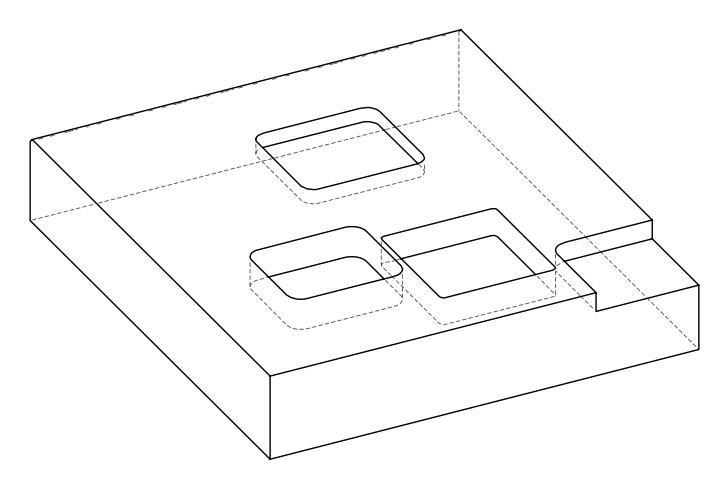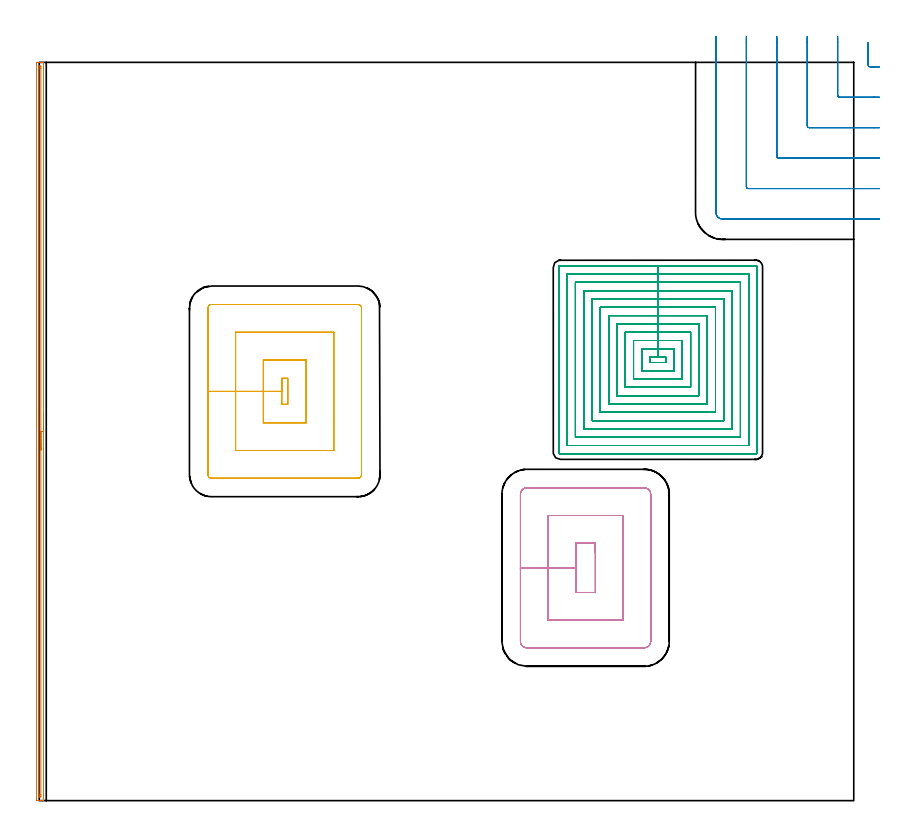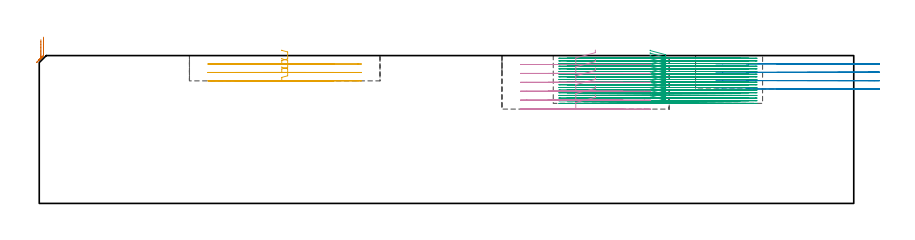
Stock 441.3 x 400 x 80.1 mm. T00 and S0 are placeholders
(PLAN: 5 operations, 3 tool changes, 123.6 min)
(1 AREA_MILL | FG_CHAMFER_SURFACE | UGT0205_001 | 6.55 min | 2888 mm3)
(2 MILL_CORNER_NOTCH_RECTANGULAR | CORNER_NOTCH_RECTANGULAR | UGT0201_105 | Follow Part, ap 5.5, ae 75% | 5.56 min | 147931 mm3)
(3 MILL_RECTANGULAR_POCKET | POCKET_RECTANGULAR_STRAIGHT | NXT0201_008 | Follow Part, ap 1.5, ae 75% | 98.41 min | 316593 mm3)
(4 MILL_RECTANGULAR_POCKET_1 | POCKET_RECTANGULAR_STRAIGHT_1 | UGT0201_136 | Follow Part, ap 5, ae 75% | 8.06 min | 275876 mm3)
(5 MILL_RECTANGULAR_POCKET_2 | POCKET_RECTANGULAR_STRAIGHT_2 | UGT0201_136 | Follow Part, ap 5, ae 75% | 5.02 min | 159667 mm3)
(TOOL UGT0205_001 | Chamfer Mill 20 x 3 x 45 deg. | D20 FL50 Z2)
(TOOL UGT0201_105 | End Mill 22 mm | D22 FL25 Z2)
(TOOL NXT0201_008 | ENDMILL 6mm [2P460-0600-NA 1630] | D6 FL26 Z6)
(TOOL UGT0201_136 | Carbide End Mill 20.0 | D20 FL30 Z4)
(OP 1 AREA_MILL)
G17 G21 G94 G90
T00 M6
G54
G17 G0 G90 X2.3 Y210. S1061 M3
G43 Z90.1 H0
G94 G1 Y209.962 Z89.228 F250.
Y209.848 Z88.364
Y209.659 Z87.512
Y209.397 Z86.68
Y209.063 Z85.874
Y208.66 Z85.1
Y208.192 Z84.364
Y207.66 Z83.672
Y207.071 Z83.029
Y206.428 Z82.44
Y205.736 Z81.908
Y205. Z81.44
Y204.226 Z81.037
Y203.42 Z80.703
Y202.588 Z80.441
Y201.737 Z80.252
Y200.872 Z80.138
Y200. Z80.1
Y0.181
X2.297 Y0.01 Z80.088
X2.253 Y0.007 Z80.045
X1.843 Y0. Z79.642
X1.564 Z79.364
X0.845 Z78.64
X-0.404 Z77.393
X-0.934 Y0.001 Z76.86
X-1.187 Y0.003 Z76.608
X-1.491 Y0.008 Z76.305
X-1.493 Y0.066 Z76.303
X-1.499 Y0.628 Z76.301
X-1.5 Y1.196 Z76.3
Y399.047
X-1.499 Y399.372 Z76.301
X-1.493 Y399.934 Z76.303
X-1.491 Y399.992 Z76.305
X-0.934 Y400. Z76.86
X0.485 Z78.282
X0.845 Z78.64
X1.564 Z79.364
X1.843 Z79.642
X2.253 Y399.993 Z80.045
X2.297 Y399.99 Z80.088
X2.3 Y399.819 Z80.1
Y200.
X0.886 Z78.686
Y3.269
X0.883 Y2.416 Z78.683
X0.881 Y2.379 Z78.681
X0.845 Y2.01 Z78.645
X0.364 Y2.005 Z78.164
X-0.045 Y2.01 Z77.755
X-0.081 Y2.416 Z77.719
X-0.083 Y2.455 Z77.717
X-0.086 Y3.31 Z77.714
Y396.731
X-0.083 Y397.584 Z77.717
X-0.081 Y397.621 Z77.719
X-0.045 Y397.99 Z77.755
X0.436 Y397.995 Z78.236
X0.845 Y397.99 Z78.645
X0.881 Y397.584 Z78.681
X0.883 Y397.545 Z78.683
X0.886 Y396.69 Z78.686
Y200.
Y199.128 Z78.724
Y198.264 Z78.838
Y197.412 Z79.026
Y196.58 Z79.289
Y195.774 Z79.623
Y195. Z80.025
Y194.264 Z80.494
Y193.572 Z81.025
Y192.929 Z81.615
Y192.34 Z82.258
Y191.808 Z82.95
Y191.34 Z83.686
Y190.937 Z84.46
Y190.603 Z85.266
Y190.341 Z86.098
Y190.152 Z86.949
Y190.038 Z87.814
Y190. Z88.686
G0 Z90.1
M5
M2
(OP 2 MILL_CORNER_NOTCH_RECTANGULAR)
G17 G21 G94 G90
T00 M6
G54
G17 G0 G90 X449.1 Y410.756 S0 M3
G43 Z90.1 H0
Z75.575
G94 G1 Y407.756 F250.
Y398.693 F500.
G3 X450.193 Y397.6 R1.1
G1 X452.3
X455.3 F250.
G0 Z90.1
X432.6 Y414.
Z75.575
G1 Y411.
Y382.194 F500.
G3 X433.694 Y381.1 R1.1
G1 X452.3
X455.3 F250.
G0 Z90.1
X416.1 Y414.
Z75.575
G1 Y411.
Y365.694 F500.
G3 X417.194 Y364.6 R1.1
G1 X452.3
X455.3 F250.
G0 Z90.1
X399.6 Y414.
Z75.575
G1 Y411.
Y349.195 F500.
G3 X400.695 Y348.1 R1.1
G1 X452.3
X455.3 F250.
G0 Z90.1
X383.1 Y414.
Z75.575
G1 Y411.
Y332.695 F500.
G3 X384.195 Y331.6 R1.1
G1 X452.3
X455.3 F250.
G0 Z90.1
X366.6 Y414.
Z75.575
G1 Y411.
Y318.8 F500.
G3 X370.3 Y315.1 R3.7
G1 X452.3
X455.3 F250.
G0 Z90.1
X449.1 Y410.756
Z71.05
G1 Y407.756
Y398.693 F500.
G3 X450.193 Y397.6 R1.1
G1 X452.3
X455.3 F250.
G0 Z90.1
X432.6 Y414.
Z71.05
G1 Y411.
Y382.194 F500.
G3 X433.694 Y381.1 R1.1
G1 X452.3
X455.3 F250.
G0 Z90.1
X416.1 Y414.
Z71.05
G1 Y411.
Y365.694 F500.
G3 X417.194 Y364.6 R1.1
G1 X452.3
X455.3 F250.
G0 Z90.1
X399.6 Y414.
Z71.05
G1 Y411.
Y349.194 F500.
G3 X400.694 Y348.1 R1.1
G1 X452.3
X455.3 F250.
G0 Z90.1
X383.1 Y414.
Z71.05
G1 Y411.
Y332.695 F500.
G3 X384.195 Y331.6 R1.1
G1 X452.3
X455.3 F250.
G0 Z90.1
X366.6 Y414.
Z71.05
G1 Y411.
Y318.8 F500.
G3 X370.3 Y315.1 R3.7
G1 X452.3
X455.3 F250.
G0 Z90.1
X449.1 Y410.756
Z66.525
G1 Y407.756
Y398.693 F500.
G3 X450.193 Y397.6 R1.1
G1 X452.3
X455.3 F250.
G0 Z90.1
X432.6 Y414.
Z66.525
G1 Y411.
Y382.194 F500.
G3 X433.694 Y381.1 R1.1
G1 X452.3
X455.3 F250.
G0 Z90.1
X416.1 Y414.
Z66.525
G1 Y411.
Y365.694 F500.
G3 X417.194 Y364.6 R1.1
G1 X452.3
X455.3 F250.
G0 Z90.1
X399.6 Y414.
Z66.525
G1 Y411.
Y349.194 F500.
G3 X400.694 Y348.1 R1.1
G1 X452.3
X455.3 F250.
G0 Z90.1
X383.1 Y414.
Z66.525
G1 Y411.
Y332.695 F500.
G3 X384.195 Y331.6 R1.1
G1 X452.3
X455.3 F250.
G0 Z90.1
X366.6 Y414.
Z66.525
G1 Y411.
Y318.8 F500.
G3 X370.3 Y315.1 R3.7
G1 X452.3
X455.3 F250.
G0 Z90.1
X449.1 Y410.756
Z62.
G1 Y407.756
Y398.693 F500.
G3 X450.193 Y397.6 R1.1
G1 X452.3
X455.3 F250.
G0 Z90.1
X432.6 Y414.
Z62.
G1 Y411.
Y382.194 F500.
G3 X433.694 Y381.1 R1.1
G1 X452.3
X455.3 F250.
G0 Z90.1
X416.1 Y414.
Z62.
G1 Y411.
Y365.694 F500.
G3 X417.194 Y364.6 R1.1
G1 X452.3
X455.3 F250.
G0 Z90.1
X399.6 Y414.
Z62.
G1 Y411.
Y349.194 F500.
G3 X400.694 Y348.1 R1.1
G1 X452.3
X455.3 F250.
G0 Z90.1
X383.1 Y414.
Z62.
G1 Y411.
Y332.695 F500.
G3 X384.195 Y331.6 R1.1
G1 X452.3
X455.3 F250.
G0 Z90.1
X366.6 Y414.
Z62.
G1 Y411.
Y318.8 F500.
G3 X370.3 Y315.1 R3.7
G1 X452.3
X455.3 F250.
G0 Z90.1
M5
M2
(OP 3 MILL_RECTANGULAR_POCKET)
G17 G21 G94 G90
T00 M6
G54
G17 G0 G90 X331. Y238.466 S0 M3
G43 Z90.1 H1
Z83.1
G94 G1 Y237.4 Z82.814 F250.
X339.4 Z80.563
Y240.3 Z79.786
X335.2 Z78.661
X331. F500.
Y237.4
X339.4
Y240.3
X335.2
Y244.8
X326.5
Y232.9
X343.9
Y244.8
X335.2
Y249.3
X322.
Y228.4
X348.4
Y249.3
X335.2
Y253.8
X317.5
Y223.9
X352.9
Y253.8
X335.2
Y258.3
X313.
Y219.4
X357.4
Y258.3
X335.2
Y262.8
X308.5
Y214.9
X361.9
Y262.8
X335.2
Y267.3
X304.
Y210.4
X366.4
Y267.3
X335.2
Y271.8
X299.5
Y205.9
X370.9
Y271.8
X335.2
Y276.3
X295.
Y201.4
X375.4
Y276.3
X335.2
Y280.8
X290.5
Y196.9
X379.9
Y280.8
X335.2
Y285.3
X286.
Y192.4
X384.4
Y285.3
X335.2
Y289.8
X282.1
G3 X281.5 Y289.2 R0.6
G1 Y188.5
G3 X282.1 Y187.9 R0.6
G1 X388.3
G3 X388.9 Y188.5 R0.6
G1 Y289.2
G3 X388.3 Y289.8 R0.6
G1 X335.2
X334.2
G0 X331. Y238.466 Z81.661
G1 Y237.4 Z81.375 F250.
X339.4 Z79.125
Y240.3 Z78.348
X335.2 Z77.222
X331. F500.
Y237.4
X339.4
Y240.3
X335.2
Y244.8
X326.5
Y232.9
X343.9
Y244.8
X335.2
Y249.3
X322.
Y228.4
X348.4
Y249.3
X335.2
Y253.8
X317.5
Y223.9
X352.9
Y253.8
X335.2
Y258.3
X313.
Y219.4
X357.4
Y258.3
X335.2
Y262.8
X308.5
Y214.9
X361.9
Y262.8
X335.2
Y267.3
X304.
Y210.4
X366.4
Y267.3
X335.2
Y271.8
X299.5
Y205.9
X370.9
Y271.8
X335.2
Y276.3
X295.
Y201.4
X375.4
Y276.3
X335.2
Y280.8
X290.5
Y196.9
X379.9
Y280.8
X335.2
Y285.3
X286.
Y192.4
X384.4
Y285.3
X335.2
Y289.8
X282.1
G3 X281.5 Y289.2 R0.6
G1 Y188.5
G3 X282.1 Y187.9 R0.6
G1 X388.3
G3 X388.9 Y188.5 R0.6
G1 Y289.2
G3 X388.3 Y289.8 R0.6
G1 X335.2
X334.2
G0 X331. Y238.466 Z80.222
G1 Y237.4 Z79.936 F250.
X339.4 Z77.686
Y240.3 Z76.909
X335.2 Z75.783
X331. F500.
Y237.4
X339.4
Y240.3
X335.2
Y244.8
X326.5
Y232.9
X343.9
Y244.8
X335.2
Y249.3
X322.
Y228.4
X348.4
Y249.3
X335.2
Y253.8
X317.5
Y223.9
X352.9
Y253.8
X335.2
Y258.3
X313.
Y219.4
X357.4
Y258.3
X335.2
Y262.8
X308.5
Y214.9
X361.9
Y262.8
X335.2
Y267.3
X304.
Y210.4
X366.4
Y267.3
X335.2
Y271.8
X299.5
Y205.9
X370.9
Y271.8
X335.2
Y276.3
X295.
Y201.4
X375.4
Y276.3
X335.2
Y280.8
X290.5
Y196.9
X379.9
Y280.8
X335.2
Y285.3
X286.
Y192.4
X384.4
Y285.3
X335.2
Y289.8
X282.1
G3 X281.5 Y289.2 R0.6
G1 Y188.5
G3 X282.1 Y187.9 R0.6
G1 X388.3
G3 X388.9 Y188.5 R0.6
G1 Y289.2
G3 X388.3 Y289.8 R0.6
G1 X335.2
X334.2
G0 X331. Y238.466 Z78.783
G1 Y237.4 Z78.498 F250.
X339.4 Z76.247
Y240.3 Z75.47
X335.2 Z74.344
X331. F500.
Y237.4
X339.4
Y240.3
X335.2
Y244.8
X326.5
Y232.9
X343.9
Y244.8
X335.2
Y249.3
X322.
Y228.4
X348.4
Y249.3
X335.2
Y253.8
X317.5
Y223.9
X352.9
Y253.8
X335.2
Y258.3
X313.
Y219.4
X357.4
Y258.3
X335.2
Y262.8
X308.5
Y214.9
X361.9
Y262.8
X335.2
Y267.3
X304.
Y210.4
X366.4
Y267.3
X335.2
Y271.8
X299.5
Y205.9
X370.9
Y271.8
X335.2
Y276.3
X295.
Y201.4
X375.4
Y276.3
X335.2
Y280.8
X290.5
Y196.9
X379.9
Y280.8
X335.2
Y285.3
X286.
Y192.4
X384.4
Y285.3
X335.2
Y289.8
X282.1
G3 X281.5 Y289.2 R0.6
G1 Y188.5
G3 X282.1 Y187.9 R0.6
G1 X388.3
G3 X388.9 Y188.5 R0.6
G1 Y289.2
G3 X388.3 Y289.8 R0.6
G1 X335.2
X334.2
G0 X331. Y238.466 Z77.344
G1 Y237.4 Z77.059 F250.
X339.4 Z74.808
Y240.3 Z74.031
X335.2 Z72.905
X331. F500.
Y237.4
X339.4
Y240.3
X335.2
Y244.8
X326.5
Y232.9
X343.9
Y244.8
X335.2
Y249.3
X322.
Y228.4
X348.4
Y249.3
X335.2
Y253.8
X317.5
Y223.9
X352.9
Y253.8
X335.2
Y258.3
X313.
Y219.4
X357.4
Y258.3
X335.2
Y262.8
X308.5
Y214.9
X361.9
Y262.8
X335.2
Y267.3
X304.
Y210.4
X366.4
Y267.3
X335.2
Y271.8
X299.5
Y205.9
X370.9
Y271.8
X335.2
Y276.3
X295.
Y201.4
X375.4
Y276.3
X335.2
Y280.8
X290.5
Y196.9
X379.9
Y280.8
X335.2
Y285.3
X286.
Y192.4
X384.4
Y285.3
X335.2
Y289.8
X282.1
G3 X281.5 Y289.2 R0.6
G1 Y188.5
G3 X282.1 Y187.9 R0.6
G1 X388.3
G3 X388.9 Y188.5 R0.6
G1 Y289.2
G3 X388.3 Y289.8 R0.6
G1 X335.2
X334.2
G0 X331. Y238.466 Z75.905
G1 Y237.4 Z75.62 F250.
X339.4 Z73.369
Y240.3 Z72.592
X335.2 Z71.467
X331. F500.
Y237.4
X339.4
Y240.3
X335.2
Y244.8
X326.5
Y232.9
X343.9
Y244.8
X335.2
Y249.3
X322.
Y228.4
X348.4
Y249.3
X335.2
Y253.8
X317.5
Y223.9
X352.9
Y253.8
X335.2
Y258.3
X313.
Y219.4
X357.4
Y258.3
X335.2
Y262.8
X308.5
Y214.9
X361.9
Y262.8
X335.2
Y267.3
X304.
Y210.4
X366.4
Y267.3
X335.2
Y271.8
X299.5
Y205.9
X370.9
Y271.8
X335.2
Y276.3
X295.
Y201.4
X375.4
Y276.3
X335.2
Y280.8
X290.5
Y196.9
X379.9
Y280.8
X335.2
Y285.3
X286.
Y192.4
X384.4
Y285.3
X335.2
Y289.8
X282.1
G3 X281.5 Y289.2 R0.6
G1 Y188.5
G3 X282.1 Y187.9 R0.6
G1 X388.3
G3 X388.9 Y188.5 R0.6
G1 Y289.2
G3 X388.3 Y289.8 R0.6
G1 X335.2
X334.2
G0 X331. Y238.466 Z74.467
G1 Y237.4 Z74.181 F250.
X339.4 Z71.93
Y240.3 Z71.153
X335.2 Z70.028
X331. F500.
Y237.4
X339.4
Y240.3
X335.2
Y244.8
X326.5
Y232.9
X343.9
Y244.8
X335.2
Y249.3
X322.
Y228.4
X348.4
Y249.3
X335.2
Y253.8
X317.5
Y223.9
X352.9
Y253.8
X335.2
Y258.3
X313.
Y219.4
X357.4
Y258.3
X335.2
Y262.8
X308.5
Y214.9
X361.9
Y262.8
X335.2
Y267.3
X304.
Y210.4
X366.4
Y267.3
X335.2
Y271.8
X299.5
Y205.9
X370.9
Y271.8
X335.2
Y276.3
X295.
Y201.4
X375.4
Y276.3
X335.2
Y280.8
X290.5
Y196.9
X379.9
Y280.8
X335.2
Y285.3
X286.
Y192.4
X384.4
Y285.3
X335.2
Y289.8
X282.1
G3 X281.5 Y289.2 R0.6
G1 Y188.5
G3 X282.1 Y187.9 R0.6
G1 X388.3
G3 X388.9 Y188.5 R0.6
G1 Y289.2
G3 X388.3 Y289.8 R0.6
G1 X335.2
X334.2
G0 X331. Y238.466 Z73.028
G1 Y237.4 Z72.742 F250.
X339.4 Z70.491
Y240.3 Z69.714
X335.2 Z68.589
X331. F500.
Y237.4
X339.4
Y240.3
X335.2
Y244.8
X326.5
Y232.9
X343.9
Y244.8
X335.2
Y249.3
X322.
Y228.4
X348.4
Y249.3
X335.2
Y253.8
X317.5
Y223.9
X352.9
Y253.8
X335.2
Y258.3
X313.
Y219.4
X357.4
Y258.3
X335.2
Y262.8
X308.5
Y214.9
X361.9
Y262.8
X335.2
Y267.3
X304.
Y210.4
X366.4
Y267.3
X335.2
Y271.8
X299.5
Y205.9
X370.9
Y271.8
X335.2
Y276.3
X295.
Y201.4
X375.4
Y276.3
X335.2
Y280.8
X290.5
Y196.9
X379.9
Y280.8
X335.2
Y285.3
X286.
Y192.4
X384.4
Y285.3
X335.2
Y289.8
X282.1
G3 X281.5 Y289.2 R0.6
G1 Y188.5
G3 X282.1 Y187.9 R0.6
G1 X388.3
G3 X388.9 Y188.5 R0.6
G1 Y289.2
G3 X388.3 Y289.8 R0.6
G1 X335.2
X334.2
G0 X331. Y238.466 Z71.589
G1 Y237.4 Z71.303 F250.
X339.4 Z69.052
Y240.3 Z68.275
X335.2 Z67.15
X331. F500.
Y237.4
X339.4
Y240.3
X335.2
Y244.8
X326.5
Y232.9
X343.9
Y244.8
X335.2
Y249.3
X322.
Y228.4
X348.4
Y249.3
X335.2
Y253.8
X317.5
Y223.9
X352.9
Y253.8
X335.2
Y258.3
X313.
Y219.4
X357.4
Y258.3
X335.2
Y262.8
X308.5
Y214.9
X361.9
Y262.8
X335.2
Y267.3
X304.
Y210.4
X366.4
Y267.3
X335.2
Y271.8
X299.5
Y205.9
X370.9
Y271.8
X335.2
Y276.3
X295.
Y201.4
X375.4
Y276.3
X335.2
Y280.8
X290.5
Y196.9
X379.9
Y280.8
X335.2
Y285.3
X286.
Y192.4
X384.4
Y285.3
X335.2
Y289.8
X282.1
G3 X281.5 Y289.2 R0.6
G1 Y188.5
G3 X282.1 Y187.9 R0.6
G1 X388.3
G3 X388.9 Y188.5 R0.6
G1 Y289.2
G3 X388.3 Y289.8 R0.6
G1 X335.2
X334.2
G0 X331. Y238.466 Z70.15
G1 Y237.4 Z69.864 F250.
X339.4 Z67.614
Y240.3 Z66.836
X335.2 Z65.711
X331. F500.
Y237.4
X339.4
Y240.3
X335.2
Y244.8
X326.5
Y232.9
X343.9
Y244.8
X335.2
Y249.3
X322.
Y228.4
X348.4
Y249.3
X335.2
Y253.8
X317.5
Y223.9
X352.9
Y253.8
X335.2
Y258.3
X313.
Y219.4
X357.4
Y258.3
X335.2
Y262.8
X308.5
Y214.9
X361.9
Y262.8
X335.2
Y267.3
X304.
Y210.4
X366.4
Y267.3
X335.2
Y271.8
X299.5
Y205.9
X370.9
Y271.8
X335.2
Y276.3
X295.
Y201.4
X375.4
Y276.3
X335.2
Y280.8
X290.5
Y196.9
X379.9
Y280.8
X335.2
Y285.3
X286.
Y192.4
X384.4
Y285.3
X335.2
Y289.8
X282.1
G3 X281.5 Y289.2 R0.6
G1 Y188.5
G3 X282.1 Y187.9 R0.6
G1 X388.3
G3 X388.9 Y188.5 R0.6
G1 Y289.2
G3 X388.3 Y289.8 R0.6
G1 X335.2
X334.2
G0 X331. Y238.466 Z68.711
G1 Y237.4 Z68.425 F250.
X339.4 Z66.175
Y240.3 Z65.398
X335.2 Z64.272
X331. F500.
Y237.4
X339.4
Y240.3
X335.2
Y244.8
X326.5
Y232.9
X343.9
Y244.8
X335.2
Y249.3
X322.
Y228.4
X348.4
Y249.3
X335.2
Y253.8
X317.5
Y223.9
X352.9
Y253.8
X335.2
Y258.3
X313.
Y219.4
X357.4
Y258.3
X335.2
Y262.8
X308.5
Y214.9
X361.9
Y262.8
X335.2
Y267.3
X304.
Y210.4
X366.4
Y267.3
X335.2
Y271.8
X299.5
Y205.9
X370.9
Y271.8
X335.2
Y276.3
X295.
Y201.4
X375.4
Y276.3
X335.2
Y280.8
X290.5
Y196.9
X379.9
Y280.8
X335.2
Y285.3
X286.
Y192.4
X384.4
Y285.3
X335.2
Y289.8
X282.1
G3 X281.5 Y289.2 R0.6
G1 Y188.5
G3 X282.1 Y187.9 R0.6
G1 X388.3
G3 X388.9 Y188.5 R0.6
G1 Y289.2
G3 X388.3 Y289.8 R0.6
G1 X335.2
X334.2
G0 X331. Y238.466 Z67.272
G1 Y237.4 Z66.987 F250.
X339.4 Z64.736
Y240.3 Z63.959
X335.2 Z62.833
X331. F500.
Y237.4
X339.4
Y240.3
X335.2
Y244.8
X326.5
Y232.9
X343.9
Y244.8
X335.2
Y249.3
X322.
Y228.4
X348.4
Y249.3
X335.2
Y253.8
X317.5
Y223.9
X352.9
Y253.8
X335.2
Y258.3
X313.
Y219.4
X357.4
Y258.3
X335.2
Y262.8
X308.5
Y214.9
X361.9
Y262.8
X335.2
Y267.3
X304.
Y210.4
X366.4
Y267.3
X335.2
Y271.8
X299.5
Y205.9
X370.9
Y271.8
X335.2
Y276.3
X295.
Y201.4
X375.4
Y276.3
X335.2
Y280.8
X290.5
Y196.9
X379.9
Y280.8
X335.2
Y285.3
X286.
Y192.4
X384.4
Y285.3
X335.2
Y289.8
X282.1
G3 X281.5 Y289.2 R0.6
G1 Y188.5
G3 X282.1 Y187.9 R0.6
G1 X388.3
G3 X388.9 Y188.5 R0.6
G1 Y289.2
G3 X388.3 Y289.8 R0.6
G1 X335.2
X334.2
G0 X331. Y238.466 Z65.833
G1 Y237.4 Z65.548 F250.
X339.4 Z63.297
Y240.3 Z62.52
X335.2 Z61.394
X331. F500.
Y237.4
X339.4
Y240.3
X335.2
Y244.8
X326.5
Y232.9
X343.9
Y244.8
X335.2
Y249.3
X322.
Y228.4
X348.4
Y249.3
X335.2
Y253.8
X317.5
Y223.9
X352.9
Y253.8
X335.2
Y258.3
X313.
Y219.4
X357.4
Y258.3
X335.2
Y262.8
X308.5
Y214.9
X361.9
Y262.8
X335.2
Y267.3
X304.
Y210.4
X366.4
Y267.3
X335.2
Y271.8
X299.5
Y205.9
X370.9
Y271.8
X335.2
Y276.3
X295.
Y201.4
X375.4
Y276.3
X335.2
Y280.8
X290.5
Y196.9
X379.9
Y280.8
X335.2
Y285.3
X286.
Y192.4
X384.4
Y285.3
X335.2
Y289.8
X282.1
G3 X281.5 Y289.2 R0.6
G1 Y188.5
G3 X282.1 Y187.9 R0.6
G1 X388.3
G3 X388.9 Y188.5 R0.6
G1 Y289.2
G3 X388.3 Y289.8 R0.6
G1 X335.2
X334.2
G0 X331. Y238.466 Z64.394
G1 Y237.4 Z64.109 F250.
X339.4 Z61.858
Y240.3 Z61.081
X335.2 Z59.956
X331. F500.
Y237.4
X339.4
Y240.3
X335.2
Y244.8
X326.5
Y232.9
X343.9
Y244.8
X335.2
Y249.3
X322.
Y228.4
X348.4
Y249.3
X335.2
Y253.8
X317.5
Y223.9
X352.9
Y253.8
X335.2
Y258.3
X313.
Y219.4
X357.4
Y258.3
X335.2
Y262.8
X308.5
Y214.9
X361.9
Y262.8
X335.2
Y267.3
X304.
Y210.4
X366.4
Y267.3
X335.2
Y271.8
X299.5
Y205.9
X370.9
Y271.8
X335.2
Y276.3
X295.
Y201.4
X375.4
Y276.3
X335.2
Y280.8
X290.5
Y196.9
X379.9
Y280.8
X335.2
Y285.3
X286.
Y192.4
X384.4
Y285.3
X335.2
Y289.8
X282.1
G3 X281.5 Y289.2 R0.6
G1 Y188.5
G3 X282.1 Y187.9 R0.6
G1 X388.3
G3 X388.9 Y188.5 R0.6
G1 Y289.2
G3 X388.3 Y289.8 R0.6
G1 X335.2
X334.2
G0 X331. Y238.466 Z62.956
G1 Y237.4 Z62.67 F250.
X339.4 Z60.419
Y240.3 Z59.642
X335.2 Z58.517
X331. F500.
Y237.4
X339.4
Y240.3
X335.2
Y244.8
X326.5
Y232.9
X343.9
Y244.8
X335.2
Y249.3
X322.
Y228.4
X348.4
Y249.3
X335.2
Y253.8
X317.5
Y223.9
X352.9
Y253.8
X335.2
Y258.3
X313.
Y219.4
X357.4
Y258.3
X335.2
Y262.8
X308.5
Y214.9
X361.9
Y262.8
X335.2
Y267.3
X304.
Y210.4
X366.4
Y267.3
X335.2
Y271.8
X299.5
Y205.9
X370.9
Y271.8
X335.2
Y276.3
X295.
Y201.4
X375.4
Y276.3
X335.2
Y280.8
X290.5
Y196.9
X379.9
Y280.8
X335.2
Y285.3
X286.
Y192.4
X384.4
Y285.3
X335.2
Y289.8
X282.1
G3 X281.5 Y289.2 R0.6
G1 Y188.5
G3 X282.1 Y187.9 R0.6
G1 X388.3
G3 X388.9 Y188.5 R0.6
G1 Y289.2
G3 X388.3 Y289.8 R0.6
G1 X335.2
X334.2
G0 X331. Y238.466 Z61.517
G1 Y237.4 Z61.231 F250.
X339.4 Z58.98
Y240.3 Z58.203
X335.2 Z57.078
X331. F500.
Y237.4
X339.4
Y240.3
X335.2
Y244.8
X326.5
Y232.9
X343.9
Y244.8
X335.2
Y249.3
X322.
Y228.4
X348.4
Y249.3
X335.2
Y253.8
X317.5
Y223.9
X352.9
Y253.8
X335.2
Y258.3
X313.
Y219.4
X357.4
Y258.3
X335.2
Y262.8
X308.5
Y214.9
X361.9
Y262.8
X335.2
Y267.3
X304.
Y210.4
X366.4
Y267.3
X335.2
Y271.8
X299.5
Y205.9
X370.9
Y271.8
X335.2
Y276.3
X295.
Y201.4
X375.4
Y276.3
X335.2
Y280.8
X290.5
Y196.9
X379.9
Y280.8
X335.2
Y285.3
X286.
Y192.4
X384.4
Y285.3
X335.2
Y289.8
X282.1
G3 X281.5 Y289.2 R0.6
G1 Y188.5
G3 X282.1 Y187.9 R0.6
G1 X388.3
G3 X388.9 Y188.5 R0.6
G1 Y289.2
G3 X388.3 Y289.8 R0.6
G1 X335.2
X334.2
G0 X331. Y238.466 Z60.078
G1 Y237.4 Z59.792 F250.
X339.4 Z57.541
Y240.3 Z56.764
X335.2 Z55.639
X331. F500.
Y237.4
X339.4
Y240.3
X335.2
Y244.8
X326.5
Y232.9
X343.9
Y244.8
X335.2
Y249.3
X322.
Y228.4
X348.4
Y249.3
X335.2
Y253.8
X317.5
Y223.9
X352.9
Y253.8
X335.2
Y258.3
X313.
Y219.4
X357.4
Y258.3
X335.2
Y262.8
X308.5
Y214.9
X361.9
Y262.8
X335.2
Y267.3
X304.
Y210.4
X366.4
Y267.3
X335.2
Y271.8
X299.5
Y205.9
X370.9
Y271.8
X335.2
Y276.3
X295.
Y201.4
X375.4
Y276.3
X335.2
Y280.8
X290.5
Y196.9
X379.9
Y280.8
X335.2
Y285.3
X286.
Y192.4
X384.4
Y285.3
X335.2
Y289.8
X282.1
G3 X281.5 Y289.2 R0.6
G1 Y188.5
G3 X282.1 Y187.9 R0.6
G1 X388.3
G3 X388.9 Y188.5 R0.6
G1 Y289.2
G3 X388.3 Y289.8 R0.6
G1 X335.2
X334.2
G0 X331. Y238.466 Z58.639
G1 Y237.4 Z58.353 F250.
X339.4 Z56.102
Y240.3 Z55.325
X335.2 Z54.2
X331. F500.
Y237.4
X339.4
Y240.3
X335.2
Y244.8
X326.5
Y232.9
X343.9
Y244.8
X335.2
Y249.3
X322.
Y228.4
X348.4
Y249.3
X335.2
Y253.8
X317.5
Y223.9
X352.9
Y253.8
X335.2
Y258.3
X313.
Y219.4
X357.4
Y258.3
X335.2
Y262.8
X308.5
Y214.9
X361.9
Y262.8
X335.2
Y267.3
X304.
Y210.4
X366.4
Y267.3
X335.2
Y271.8
X299.5
Y205.9
X370.9
Y271.8
X335.2
Y276.3
X295.
Y201.4
X375.4
Y276.3
X335.2
Y280.8
X290.5
Y196.9
X379.9
Y280.8
X335.2
Y285.3
X286.
Y192.4
X384.4
Y285.3
X335.2
Y289.8
X282.1
G3 X281.5 Y289.2 R0.6
G1 Y188.5
G3 X282.1 Y187.9 R0.6
G1 X388.3
G3 X388.9 Y188.5 R0.6
G1 Y289.2
G3 X388.3 Y289.8 R0.6
G1 X335.2
X334.2
G0 Z90.1
M5
M2
(OP 4 MILL_RECTANGULAR_POCKET_1)
G17 G21 G94 G90
T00 M6
G54
G17 G0 G90 X301.3 Y134.216 S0 M3
G43 Z90.1 H0
Z83.1
G94 G1 Y139.5 Z81.684 F250.
X290.7 Z78.844
Y126.15 Z75.267
Y112.8 F500.
X301.3
Y139.5
X290.7
Y126.15
X275.7
Y97.8
X316.3
Y154.5
X275.7
Y126.15
X260.7
Y86.3
G3 X264.2 Y82.8 R3.5
G1 X327.8
G3 X331.3 Y86.3 R3.5
G1 Y166.
G3 X327.8 Y169.5 R3.5
G1 X264.2
G3 X260.7 Y166. R3.5
G1 Y126.15
Y125.15
G0 X301.3 Y134.216 Z78.267
G1 Y139.5 Z76.851 F250.
X290.7 Z74.01
Y126.15 Z70.433
Y112.8 F500.
X301.3
Y139.5
X290.7
Y126.15
X275.7
Y97.8
X316.3
Y154.5
X275.7
Y126.15
X260.7
Y86.3
G3 X264.2 Y82.8 R3.5
G1 X327.8
G3 X331.3 Y86.3 R3.5
G1 Y166.
G3 X327.8 Y169.5 R3.5
G1 X264.2
G3 X260.7 Y166. R3.5
G1 Y126.15
Y125.15
G0 X301.3 Y134.216 Z73.433
G1 Y139.5 Z72.017 F250.
X290.7 Z69.177
Y126.15 Z65.6
Y112.8 F500.
X301.3
Y139.5
X290.7
Y126.15
X275.7
Y97.8
X316.3
Y154.5
X275.7
Y126.15
X260.7
Y86.3
G3 X264.2 Y82.8 R3.5
G1 X327.8
G3 X331.3 Y86.3 R3.5
G1 Y166.
G3 X327.8 Y169.5 R3.5
G1 X264.2
G3 X260.7 Y166. R3.5
G1 Y126.15
Y125.15
G0 X301.3 Y134.216 Z68.6
G1 Y139.5 Z67.184 F250.
X290.7 Z64.344
Y126.15 Z60.767
Y112.8 F500.
X301.3
Y139.5
X290.7
Y126.15
X275.7
Y97.8
X316.3
Y154.5
X275.7
Y126.15
X260.7
Y86.3
G3 X264.2 Y82.8 R3.5
G1 X327.8
G3 X331.3 Y86.3 R3.5
G1 Y166.
G3 X327.8 Y169.5 R3.5
G1 X264.2
G3 X260.7 Y166. R3.5
G1 Y126.15
Y125.15
G0 X301.3 Y134.216 Z63.767
G1 Y139.5 Z62.351 F250.
X290.7 Z59.51
Y126.15 Z55.933
Y112.8 F500.
X301.3
Y139.5
X290.7
Y126.15
X275.7
Y97.8
X316.3
Y154.5
X275.7
Y126.15
X260.7
Y86.3
G3 X264.2 Y82.8 R3.5
G1 X327.8
G3 X331.3 Y86.3 R3.5
G1 Y166.
G3 X327.8 Y169.5 R3.5
G1 X264.2
G3 X260.7 Y166. R3.5
G1 Y126.15
Y125.15
G0 X301.3 Y134.216 Z58.933
G1 Y139.5 Z57.517 F250.
X290.7 Z54.677
Y126.15 Z51.1
Y112.8 F500.
X301.3
Y139.5
X290.7
Y126.15
X275.7
Y97.8
X316.3
Y154.5
X275.7
Y126.15
X260.7
Y86.3
G3 X264.2 Y82.8 R3.5
G1 X327.8
G3 X331.3 Y86.3 R3.5
G1 Y166.
G3 X327.8 Y169.5 R3.5
G1 X264.2
G3 X260.7 Y166. R3.5
G1 Y126.15
Y125.15
G0 Z90.1
M5
M2
(OP 5 MILL_RECTANGULAR_POCKET_2)
G17 G21 G94 G90
T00 M6
G54
G17 G0 G90 X131.4 Y215.389 S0 M3
G43 Z90.1 H0
Z83.1
G94 G1 Y214.7 Z82.915 F250.
X134.6 Z82.058
Y228.8 Z78.28
X131.4 Z77.422
Y221.75 Z75.533
Y214.7 F500.
X134.6
Y228.8
X131.4
Y221.75
X121.4
Y204.7
X144.6
Y238.8
X121.4
Y221.75
X106.4
Y189.7
X159.6
Y253.8
X106.4
Y221.75
X91.4
Y176.6
G3 X93.3 Y174.7 R1.9
G1 X172.7
G3 X174.6 Y176.6 R1.9
G1 Y266.9
G3 X172.7 Y268.8 R1.9
G1 X93.3
G3 X91.4 Y266.9 R1.9
G1 Y221.75
Y220.75
G0 X131.4 Y215.389 Z78.533
G1 Y214.7 Z78.349 F250.
X134.6 Z77.491
Y228.8 Z73.713
X131.4 Z72.856
Y221.75 Z70.967
Y214.7 F500.
X134.6
Y228.8
X131.4
Y221.75
X121.4
Y204.7
X144.6
Y238.8
X121.4
Y221.75
X106.4
Y189.7
X159.6
Y253.8
X106.4
Y221.75
X91.4
Y176.6
G3 X93.3 Y174.7 R1.9
G1 X172.7
G3 X174.6 Y176.6 R1.9
G1 Y266.9
G3 X172.7 Y268.8 R1.9
G1 X93.3
G3 X91.4 Y266.9 R1.9
G1 Y221.75
Y220.75
G0 X131.4 Y215.389 Z73.967
G1 Y214.7 Z73.782 F250.
X134.6 Z72.925
Y228.8 Z69.146
X131.4 Z68.289
Y221.75 Z66.4
Y214.7 F500.
X134.6
Y228.8
X131.4
Y221.75
X121.4
Y204.7
X144.6
Y238.8
X121.4
Y221.75
X106.4
Y189.7
X159.6
Y253.8
X106.4
Y221.75
X91.4
Y176.6
G3 X93.3 Y174.7 R1.9
G1 X172.7
G3 X174.6 Y176.6 R1.9
G1 Y266.9
G3 X172.7 Y268.8 R1.9
G1 X93.3
G3 X91.4 Y266.9 R1.9
G1 Y221.75
Y220.75
G0 Z90.1
M5
M2
